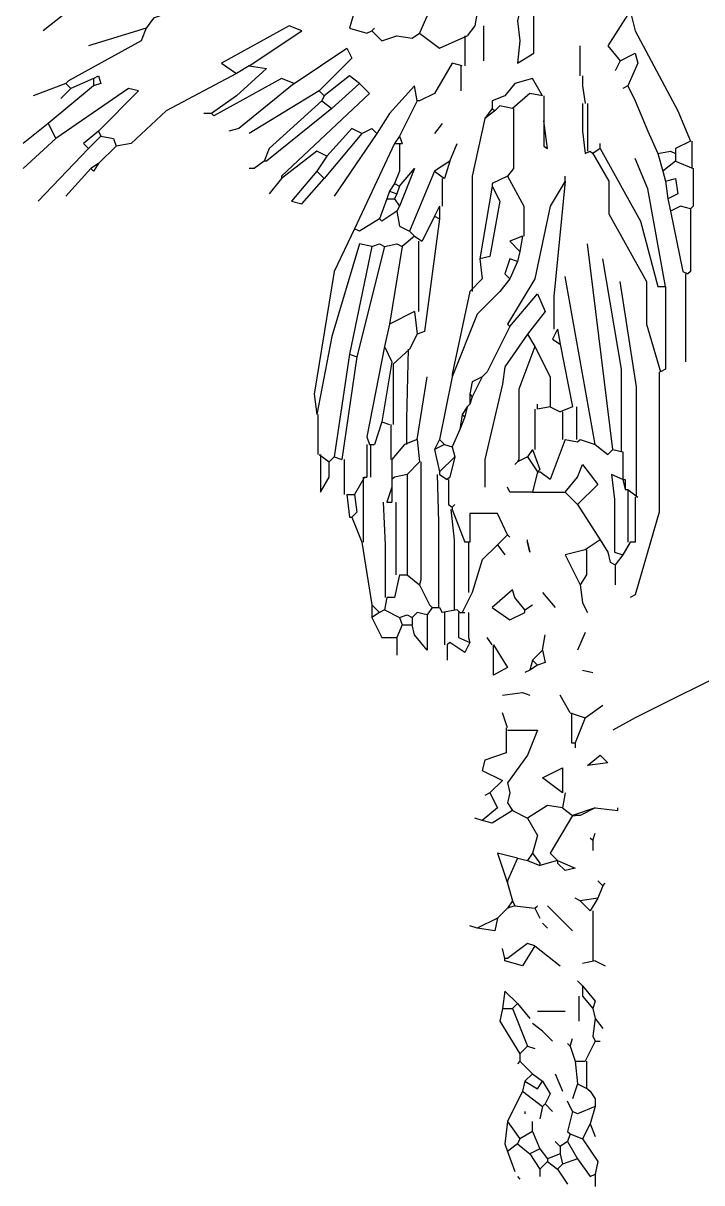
# Model space of a CAD drawing. Header units: millimetres. Extents: x 270 to 375, y 84 to 301.
# Drawn here: x 276.1 to 321.2, y 183 to 260.1 of the extents above; entities that cross this region are included whole.
import ezdxf

# ---------------------------------------------------------------- set-up
doc = ezdxf.new("R2010")
doc.units = ezdxf.units.MM

msp = doc.modelspace()

# ---------------------------------------------------------------- linework, layer by layer
at = {"linetype": 'Continuous'}
for points in [[(305.955, 267.401), (302.454, 259.401)], [(311.037, 264.736), (309.788, 263.735), (308.954, 260.236), (309.121, 258.902), (308.954, 257.402), (310.038, 258.069), (310.038, 260.901), (311.037, 262.068), (311.037, 264.736)], [(306.788, 263.735), (306.121, 259.902), (305.622, 259.235)], [(288.122, 262.235), (286.622, 261.069), (284.788, 260.402), (284.287, 259.735)], [(279.12, 260.901), (277.454, 259.569)], [(298.121, 260.901), (297.788, 259.735), (298.954, 259.401), (299.288, 259.569)], [(316.454, 260.901), (314.954, 258.568), (315.787, 257.569)], [(316.454, 260.901), (316.788, 259.569), (319.622, 254.235), (320.455, 252.236)], [(291.122, 257.234), (294.622, 259.569), (293.787, 259.902), (289.287, 257.402), (290.288, 256.735)], [(306.704, 259.902), (306.704, 257.569)], [(284.287, 259.735), (283.954, 258.902), (279.12, 256.235), (278.954, 256.069)], [(284.287, 259.735), (280.454, 258.568)], [(299.288, 259.569), (299.454, 259.735)], [(299.288, 259.569), (299.955, 258.902), (300.954, 259.235), (301.955, 259.068), (302.454, 259.401)], [(302.454, 259.401), (303.788, 258.402), (305.622, 259.235)], [(305.454, 259.235), (305.454, 257.234)], [(294.121, 256.069), (297.622, 258.402), (297.954, 257.735), (295.788, 255.568)], [(313.122, 256.569), (313.122, 258.568)], [(315.787, 257.569), (315.455, 256.902)], [(315.787, 257.569), (316.788, 258.069), (316.955, 257.402), (316.288, 255.902)], [(290.288, 256.735), (285.621, 254.235), (283.288, 252.068), (282.288, 251.901)], [(291.122, 257.234), (292.287, 257.068), (290.288, 255.235), (288.621, 254.068)], [(291.122, 257.234), (290.288, 256.735)], [(305.288, 257.234), (304.621, 257.402), (303.455, 255.402), (302.454, 254.901), (302.288, 254.901)], [(305.204, 257.234), (305.204, 255.568)], [(278.954, 256.069), (276.787, 255.235)], [(278.954, 256.069), (279.288, 255.734)], [(280.788, 256.401), (279.288, 255.734)], [(280.788, 256.401), (281.121, 256.569), (281.287, 256.069), (280.788, 255.902)], [(280.788, 256.401), (280.788, 255.902)], [(294.121, 256.069), (293.288, 256.401), (288.788, 253.902), (288.621, 254.068)], [(294.121, 256.069), (290.455, 253.069), (289.788, 252.902)], [(298.455, 256.069), (299.122, 255.402), (293.288, 249.903), (293.288, 249.735)], [(298.455, 256.069), (297.788, 256.569), (296.122, 255.235)], [(298.455, 256.069), (296.621, 254.402)], [(310.621, 255.235), (309.954, 256.401), (308.788, 256.069), (308.121, 255.235), (307.288, 254.901), (307.288, 254.402)], [(313.288, 256.569), (313.288, 255.902)], [(313.288, 256.569), (313.288, 255.902)], [(280.788, 255.902), (277.788, 253.401)], [(281.121, 252.902), (283.788, 255.568), (283.121, 255.734), (278.287, 252.402)], [(279.288, 255.734), (278.622, 255.069)], [(295.788, 255.568), (291.122, 252.735)], [(295.788, 255.568), (296.122, 255.235)], [(296.122, 255.235), (295.954, 254.901)], [(302.288, 254.901), (302.122, 255.902), (300.454, 254.068), (299.621, 252.735)], [(310.621, 255.235), (309.788, 255.402), (308.622, 254.402)], [(310.705, 255.235), (310.705, 253.569)], [(313.288, 255.902), (313.454, 254.735)], [(316.288, 255.902), (315.955, 255.734)], [(316.288, 255.902), (316.788, 254.901), (317.621, 252.902), (318.288, 251.402)], [(295.954, 254.901), (292.455, 251.735), (292.121, 250.902)], [(296.621, 254.402), (292.287, 250.902), (292.121, 250.902)], [(295.954, 254.901), (296.621, 254.402)], [(302.288, 254.901), (301.121, 252.568)], [(307.288, 254.402), (306.788, 253.736)], [(307.288, 254.402), (307.455, 254.235)], [(308.622, 254.402), (307.787, 254.569), (307.455, 254.235)], [(308.704, 254.402), (308.704, 250.401), (308.288, 249.903)], [(313.288, 254.735), (313.288, 252.902), (313.454, 251.402), (313.788, 251.569)], [(313.621, 254.735), (313.621, 251.569)], [(288.621, 254.068), (288.122, 254.068)], [(306.788, 253.736), (305.955, 249.903), (305.955, 242.235)], [(307.455, 254.235), (306.788, 253.736)], [(277.788, 253.401), (276.121, 252.068)], [(277.788, 253.401), (278.287, 252.402)], [(281.121, 252.902), (280.121, 252.068), (280.454, 251.735)], [(281.121, 252.902), (281.287, 252.568)], [(298.621, 252.735), (297.954, 253.069), (296.288, 251.235)], [(298.621, 252.735), (299.288, 253.069), (299.621, 252.735)], [(303.954, 253.401), (303.455, 252.735)], [(310.705, 253.569), (310.705, 251.901), (310.955, 251.735), (310.705, 253.569)], [(278.287, 252.402), (276.121, 250.401)], [(281.287, 252.568), (280.454, 251.735)], [(281.287, 252.568), (282.122, 252.402), (282.288, 251.901)], [(298.621, 252.735), (296.122, 249.735)], [(299.621, 252.735), (296.787, 248.569)], [(300.788, 252.068), (298.121, 246.402)], [(301.121, 252.568), (300.788, 252.068)], [(300.788, 252.068), (301.288, 252.068)], [(301.121, 252.068), (301.121, 250.235), (300.788, 249.402)], [(301.121, 252.568), (301.288, 252.068)], [(304.455, 250.902), (304.955, 252.068)], [(314.455, 251.735), (314.455, 252.068)], [(320.455, 252.236), (319.454, 251.735), (319.454, 251.402)], [(320.537, 252.236), (320.537, 250.401)], [(280.454, 251.735), (277.122, 248.235)], [(282.288, 251.901), (281.121, 250.736)], [(296.288, 251.235), (295.621, 251.569), (293.288, 249.735)], [(313.788, 251.569), (313.955, 251.402)], [(314.455, 251.735), (313.955, 251.402)], [(313.955, 251.402), (315.038, 249.568), (315.038, 247.402), (317.538, 242.902), (317.538, 240.068), (318.455, 236.902)], [(314.455, 251.735), (317.121, 246.901), (318.288, 242.569), (318.787, 242.569)], [(318.288, 251.402), (319.121, 251.569), (319.454, 251.402)], [(318.288, 251.402), (318.621, 250.235)], [(319.454, 251.402), (319.454, 250.902)], [(281.121, 250.736), (280.622, 250.401)], [(281.121, 250.736), (280.788, 250.235), (280.622, 250.401)], [(292.121, 250.902), (291.454, 250.401)], [(292.121, 250.902), (291.454, 250.401)], [(296.288, 251.235), (295.621, 250.235)], [(304.455, 250.902), (303.455, 250.235)], [(304.455, 250.902), (304.12, 249.735)], [(318.787, 242.569), (317.621, 249.068), (316.788, 251.068)], [(319.454, 250.902), (318.621, 250.235)], [(319.454, 250.902), (320.621, 250.401)], [(280.622, 250.401), (278.954, 248.569)], [(291.454, 250.401), (291.122, 250.401)], [(295.621, 250.235), (293.955, 248.235), (294.622, 248.068), (296.122, 249.735)], [(295.621, 250.235), (296.122, 249.735)], [(301.121, 249.236), (302.122, 250.401), (301.121, 247.902)], [(303.455, 250.235), (301.787, 246.236)], [(303.455, 250.235), (304.12, 249.735)], [(308.288, 249.903), (307.288, 249.402), (307.288, 249.236)], [(308.288, 249.903), (309.371, 247.902), (309.371, 245.902)], [(312.121, 249.568), (312.121, 249.903)], [(318.621, 250.235), (318.787, 249.568)], [(320.621, 250.401), (320.621, 247.902), (320.455, 247.736)], [(293.288, 249.735), (292.455, 248.735)], [(300.788, 249.402), (300.454, 248.902)], [(300.788, 249.402), (301.121, 249.236)], [(301.121, 249.236), (300.954, 248.735)], [(303.954, 249.735), (303.954, 247.902)], [(307.288, 249.236), (307.787, 248.235), (307.122, 244.568), (306.455, 244.402)], [(307.288, 249.236), (306.455, 244.402)], [(312.121, 249.568), (311.121, 247.902), (310.122, 243.068), (308.288, 240.068), (308.454, 239.902)], [(312.121, 249.568), (311.371, 241.902), (311.371, 239.736)], [(318.787, 249.568), (319.454, 249.735), (319.622, 248.735), (318.955, 248.401)], [(318.787, 249.568), (318.955, 248.401)], [(300.287, 248.401), (299.789, 247.069)], [(300.454, 248.902), (300.287, 248.401)], [(300.287, 248.401), (300.788, 248.401)], [(300.454, 248.902), (300.954, 248.735)], [(300.954, 248.735), (300.788, 248.401)], [(300.788, 248.401), (301.121, 247.902)], [(318.955, 248.401), (319.121, 247.568)], [(300.954, 247.568), (299.955, 246.901), (299.789, 247.069)], [(301.121, 247.902), (300.954, 247.568)], [(300.954, 247.568), (301.121, 246.568), (301.787, 246.236)], [(303.788, 247.902), (303.455, 247.235)], [(303.788, 247.902), (303.788, 247.069)], [(320.455, 247.736), (319.788, 247.902), (319.121, 247.568)], [(319.121, 247.568), (319.955, 243.569), (320.287, 243.402)], [(320.455, 247.736), (320.455, 243.569), (320.287, 243.402)], [(299.789, 247.069), (298.455, 246.236), (298.121, 246.402)], [(303.788, 247.069), (302.788, 239.568), (302.288, 239.401)], [(303.455, 247.235), (302.621, 245.569)], [(303.455, 247.235), (303.788, 247.069)], [(298.121, 246.402), (296.787, 243.569), (295.455, 235.402), (295.621, 234.068)], [(302.122, 245.902), (301.288, 245.235)], [(301.787, 246.236), (302.122, 245.902)], [(302.122, 245.902), (302.621, 245.569)], [(309.287, 245.902), (308.454, 245.569), (309.121, 244.902)], [(309.287, 245.902), (309.121, 244.902)], [(299.288, 245.235), (298.455, 245.401), (296.621, 239.235), (295.621, 234.068)], [(299.288, 245.235), (297.788, 238.068)], [(300.121, 245.235), (298.289, 237.901)], [(299.288, 245.235), (299.789, 245.401), (300.121, 245.235)], [(300.121, 245.235), (300.954, 245.401), (301.288, 245.235)], [(301.288, 245.235), (300.454, 240.068)], [(302.372, 245.569), (302.372, 240.901)], [(315.288, 231.735), (313.621, 245.401)], [(306.455, 244.402), (306.621, 243.068), (305.788, 242.235)], [(308.954, 244.235), (308.454, 244.402), (308.121, 243.402), (308.454, 243.068)], [(309.121, 244.902), (308.954, 244.235)], [(315.871, 231.569), (315.871, 237.068), (314.622, 244.402)], [(308.954, 244.235), (308.454, 243.068)], [(308.454, 243.068), (307.787, 242.235), (306.287, 240.735), (304.621, 236.568)], [(314.121, 232.068), (312.121, 243.234)], [(316.871, 228.569), (316.871, 235.901), (315.787, 242.902)], [(320.121, 243.402), (320.121, 237.569)], [(305.788, 242.235), (304.621, 236.736), (304.621, 236.568)], [(308.454, 239.902), (310.288, 242.069), (310.789, 240.901), (309.621, 239.401)], [(318.787, 242.569), (318.787, 237.068), (318.455, 236.902)], [(302.122, 240.901), (300.454, 240.068)], [(302.122, 240.901), (302.288, 239.401)], [(300.454, 240.068), (300.121, 238.568)], [(308.454, 239.902), (306.954, 236.902), (306.621, 236.568)], [(311.622, 239.736), (311.288, 239.069), (311.788, 238.735)], [(311.622, 239.736), (311.788, 238.735)], [(302.288, 239.401), (301.787, 238.402)], [(309.621, 239.401), (308.121, 237.235), (307.955, 236.069), (306.788, 231.069), (306.788, 229.235)], [(309.621, 239.401), (310.122, 238.568)], [(300.121, 238.568), (298.954, 232.569), (299.122, 232.068)], [(300.121, 238.568), (300.622, 237.569), (299.955, 233.568)], [(301.787, 238.402), (300.704, 237.401), (300.704, 233.402)], [(301.705, 238.402), (301.58, 233.736), (301.58, 232.068)], [(310.122, 238.568), (309.038, 235.735), (309.038, 231.069), (308.954, 230.902)], [(310.122, 238.568), (311.121, 236.568), (311.121, 234.569)], [(311.788, 238.735), (312.621, 234.569)], [(297.788, 238.068), (296.787, 231.235)], [(298.289, 237.901), (297.288, 231.069)], [(297.788, 238.068), (298.289, 237.901)], [(318.371, 236.902), (318.371, 227.568), (316.788, 222.069), (316.454, 221.901)], [(302.288, 232.402), (302.955, 236.568)], [(304.621, 236.568), (303.788, 232.402)], [(306.621, 236.568), (305.955, 236.235), (305.788, 235.402)], [(306.621, 236.568), (305.955, 235.236)], [(305.788, 235.402), (305.788, 234.735)], [(305.788, 235.402), (305.955, 235.236)], [(305.955, 235.236), (305.788, 234.735)], [(305.622, 234.569), (305.288, 234.068)], [(305.622, 234.569), (305.454, 233.902)], [(305.788, 234.735), (305.622, 234.569)], [(310.122, 234.401), (310.122, 231.735)], [(310.288, 234.401), (310.288, 234.735)], [(311.121, 234.569), (310.288, 234.401)], [(311.121, 234.569), (311.788, 234.235)], [(312.621, 234.569), (311.788, 234.235)], [(312.871, 234.569), (312.871, 232.402)], [(295.705, 234.068), (295.705, 231.401)], [(299.955, 233.568), (299.454, 232.068)], [(299.955, 233.568), (300.454, 233.402)], [(305.288, 234.068), (305.121, 233.069)], [(305.454, 233.902), (305.121, 233.069)], [(305.288, 234.068), (305.454, 233.902)], [(311.954, 234.235), (311.954, 232.402)], [(300.538, 233.402), (300.538, 231.069)], [(305.121, 233.069), (304.621, 231.902)], [(298.954, 232.068), (298.954, 229.901)], [(299.122, 232.068), (299.454, 232.068)], [(299.204, 232.068), (299.204, 229.901)], [(301.455, 232.068), (300.622, 231.069)], [(302.288, 232.402), (301.455, 232.068)], [(302.288, 232.402), (302.454, 230.902)], [(303.788, 232.402), (303.455, 231.735)], [(304.12, 232.068), (303.455, 231.735)], [(303.788, 232.402), (304.12, 232.068)], [(304.12, 232.068), (304.621, 231.902)], [(312.121, 232.402), (311.121, 229.735), (310.454, 230.235)], [(312.121, 232.402), (312.954, 232.234), (313.122, 232.402)], [(313.122, 232.402), (314.121, 232.068)], [(314.121, 232.068), (314.954, 231.401), (315.288, 231.735)], [(295.788, 231.401), (296.454, 230.902)], [(295.872, 231.401), (295.872, 228.902), (296.454, 229.901), (296.454, 230.902)], [(303.455, 231.735), (303.788, 230.235)], [(304.621, 231.902), (304.787, 231.235)], [(309.954, 231.735), (309.621, 231.235)], [(309.954, 231.735), (310.454, 230.402), (310.288, 230.235)], [(315.288, 231.735), (315.955, 231.569)], [(315.955, 231.569), (315.955, 229.735)], [(296.787, 231.235), (296.454, 230.902)], [(296.787, 231.235), (297.288, 231.069)], [(297.454, 231.069), (297.454, 228.736)], [(300.622, 231.069), (300.622, 229.735)], [(302.454, 230.902), (301.621, 230.069)], [(302.538, 230.902), (302.538, 223.068), (302.454, 222.736)], [(304.787, 231.235), (303.788, 230.235)], [(304.787, 231.235), (304.455, 229.901), (304.288, 229.735)], [(308.954, 230.902), (308.788, 230.734)], [(309.621, 231.235), (308.954, 230.902)], [(309.621, 231.235), (310.288, 230.235)], [(312.121, 228.902), (312.954, 229.901), (313.288, 230.734), (314.287, 229.402), (312.954, 228.069)], [(298.788, 229.901), (298.121, 228.736)], [(298.705, 229.901), (298.705, 225.568)], [(298.788, 229.901), (298.954, 229.901)], [(301.621, 230.069), (300.788, 229.901), (300.622, 229.735)], [(300.622, 229.735), (300.622, 229.235)], [(301.621, 230.069), (301.621, 223.401)], [(303.622, 230.069), (303.704, 226.901), (303.704, 221.236)], [(303.788, 230.235), (303.788, 230.069)], [(303.788, 230.069), (304.288, 229.735)], [(304.371, 229.735), (304.371, 228.069), (304.621, 227.902)], [(310.288, 230.235), (309.954, 228.902)], [(310.288, 230.235), (310.454, 230.235)], [(315.955, 229.735), (315.204, 230.069), (315.414, 228.401), (315.414, 224.901), (315.955, 224.735)], [(315.955, 229.735), (316.122, 229.735)], [(315.955, 229.735), (316.122, 229.068)], [(316.122, 229.735), (316.122, 229.068)], [(300.622, 229.235), (300.287, 228.235)], [(300.622, 229.235), (300.622, 228.235)], [(309.954, 228.902), (308.454, 228.902), (308.288, 229.235)], [(316.122, 229.068), (316.288, 229.068)], [(316.288, 229.068), (316.288, 225.568)], [(316.288, 229.068), (316.955, 228.569)], [(297.622, 228.736), (298.121, 228.736)], [(297.622, 228.736), (297.788, 227.236), (297.954, 227.236)], [(298.121, 228.736), (298.289, 227.568), (297.954, 227.236)], [(300.037, 228.235), (300.162, 225.401), (300.162, 221.901)], [(300.287, 228.235), (300.622, 228.235)], [(300.872, 228.235), (300.872, 223.401)], [(309.954, 228.902), (312.121, 228.902)], [(312.121, 228.902), (312.954, 228.069)], [(316.788, 228.569), (316.788, 225.568), (316.454, 225.568)], [(304.539, 227.735), (304.746, 225.736), (304.746, 221.068)], [(304.621, 227.902), (304.787, 228.069)], [(304.621, 227.902), (304.621, 227.735)], [(304.621, 227.735), (305.454, 225.568)], [(308.288, 226.068), (307.621, 227.486), (305.788, 227.486), (305.788, 225.568), (305.454, 225.568)], [(312.954, 228.069), (314.455, 225.736)], [(297.954, 227.236), (298.621, 225.568)], [(308.288, 226.068), (307.621, 225.401)], [(308.288, 226.068), (308.454, 225.902)], [(298.621, 225.568), (299.288, 221.402)], [(305.704, 225.568), (305.704, 222.235)], [(307.621, 225.401), (306.621, 224.402), (305.955, 222.235)], [(307.621, 225.401), (308.121, 224.735)], [(309.621, 225.568), (309.621, 225.736)], [(309.621, 225.568), (309.788, 224.901), (309.621, 225.568)], [(314.455, 225.736), (313.454, 225.069)], [(314.455, 225.736), (314.954, 224.901), (315.121, 224.236), (315.455, 224.068)], [(316.454, 225.568), (315.955, 224.735)], [(313.454, 225.069), (312.121, 224.735), (313.122, 222.736)], [(313.538, 225.069), (313.538, 223.401), (313.122, 222.736)], [(315.955, 224.735), (315.455, 224.068)], [(315.455, 224.068), (315.455, 222.736)], [(301.121, 223.401), (300.788, 221.901), (300.287, 221.901)], [(301.121, 223.401), (301.621, 223.401)], [(301.621, 223.401), (302.454, 222.736)], [(302.454, 222.736), (303.121, 221.402), (303.287, 221.236)], [(305.955, 222.235), (305.288, 220.902)], [(309.455, 221.068), (308.788, 221.901), (308.622, 222.402), (307.288, 221.236), (308.454, 220.401), (309.455, 220.902), (309.455, 221.068)], [(310.621, 222.235), (311.454, 221.236)], [(313.122, 222.736), (313.288, 221.568)], [(299.288, 221.402), (299.288, 220.569)], [(299.288, 221.402), (299.789, 220.902)], [(300.287, 221.901), (300.121, 221.068)], [(303.287, 221.236), (302.955, 220.735)], [(303.287, 221.236), (303.788, 221.236)], [(303.788, 221.236), (303.954, 220.902)], [(309.455, 221.068), (309.954, 221.402)], [(313.288, 221.568), (313.621, 220.902), (313.288, 221.568)], [(299.789, 220.902), (299.288, 220.569)], [(299.288, 220.569), (299.955, 219.235), (300.954, 219.235)], [(300.121, 221.068), (299.789, 220.902)], [(300.121, 221.068), (301.121, 220.569)], [(301.121, 220.569), (301.621, 220.735), (301.955, 220.569)], [(301.121, 220.569), (301.288, 220.069)], [(302.955, 220.735), (302.288, 220.902), (301.955, 220.569)], [(302.955, 220.735), (302.955, 218.402), (302.122, 219.402), (301.955, 220.069)], [(301.955, 220.569), (301.955, 220.069)], [(304.955, 221.068), (303.954, 220.902)], [(304.12, 220.902), (304.12, 218.735)], [(304.955, 221.068), (305.121, 220.902)], [(305.038, 220.902), (305.038, 219.235), (305.788, 218.901)], [(305.121, 220.902), (305.288, 220.902)], [(305.288, 220.902), (305.454, 220.902)], [(305.704, 220.902), (305.704, 219.235), (305.788, 218.901)], [(301.288, 220.069), (300.954, 219.235)], [(301.288, 220.069), (301.955, 220.069)], [(300.954, 219.235), (300.954, 218.068)], [(307.288, 218.735), (306.954, 219.235)], [(310.621, 218.402), (310.789, 219.402)], [(313.454, 219.568), (312.954, 218.402)], [(305.788, 218.901), (305.454, 218.234), (304.455, 218.901), (304.288, 218.735)], [(304.288, 218.735), (304.288, 217.735)], [(307.371, 218.735), (308.288, 217.235), (307.371, 216.735), (307.371, 218.735)], [(310.621, 218.402), (309.954, 217.735)], [(310.621, 218.402), (310.789, 217.569), (310.288, 217.401)], [(309.954, 217.735), (309.788, 217.069)], [(310.288, 217.401), (309.788, 217.069)], [(309.954, 217.735), (310.288, 217.401)], [(323.788, 217.401), (316.788, 213.902), (315.288, 213.068)], [(309.788, 217.069), (309.455, 216.902)], [(313.288, 217.069), (313.955, 216.902)], [(307.955, 215.402), (309.287, 215.569), (309.788, 215.402)], [(312.455, 214.235), (311.788, 215.402)], [(313.454, 213.902), (314.622, 214.736)], [(308.288, 213.236), (307.955, 214.235)], [(312.455, 214.235), (313.454, 213.902)], [(312.537, 214.235), (312.537, 212.235), (312.787, 212.235)], [(313.454, 213.902), (312.787, 212.235)], [(308.205, 213.236), (308.205, 211.568), (306.788, 211.069), (306.621, 210.402), (307.955, 209.735), (307.122, 208.902)], [(308.288, 213.068), (310.288, 213.068), (309.621, 211.402), (308.288, 209.569), (308.454, 208.902), (308.288, 208.235), (308.622, 207.735)], [(312.787, 212.235), (312.787, 211.902)], [(314.455, 211.402), (314.954, 210.901), (313.621, 210.735), (314.455, 211.402)], [(311.954, 208.902), (310.621, 209.902), (311.954, 210.568), (311.954, 208.902)], [(307.122, 208.902), (307.621, 207.901), (306.621, 207.068)], [(307.122, 208.902), (306.788, 208.736)], [(312.121, 208.902), (311.954, 207.901)], [(308.622, 207.735), (307.288, 206.902), (306.621, 207.068)], [(308.622, 207.735), (309.621, 207.234)], [(311.954, 207.901), (310.955, 208.069), (309.621, 207.234)], [(312.621, 207.402), (311.121, 204.901), (311.622, 204.402)], [(311.954, 207.901), (312.621, 207.402)], [(314.121, 207.901), (312.621, 207.402)], [(312.621, 207.402), (312.787, 207.402)], [(314.121, 207.901), (313.122, 207.402), (312.787, 207.402)], [(314.121, 207.901), (315.621, 207.735), (315.621, 207.901)], [(306.621, 207.068), (306.121, 207.234)], [(309.621, 207.234), (310.288, 206.069), (309.954, 204.901)], [(313.955, 205.734), (313.788, 205.902)], [(313.955, 205.734), (314.121, 206.235)], [(313.955, 205.734), (313.955, 205.069)], [(308.954, 204.569), (307.621, 204.901), (308.288, 202.902)], [(308.954, 204.569), (308.288, 203.069), (308.288, 202.902)], [(308.954, 204.569), (309.621, 204.402)], [(309.954, 204.901), (309.621, 204.402)], [(309.621, 204.402), (310.454, 204.068)], [(309.954, 204.901), (310.454, 204.235), (310.454, 204.068)], [(311.622, 204.402), (310.454, 204.068)], [(311.622, 204.402), (312.787, 203.902), (312.121, 203.736), (311.622, 204.235)], [(311.622, 204.402), (311.622, 204.235)], [(308.288, 202.902), (308.622, 201.735)], [(314.622, 202.735), (314.287, 203.069)], [(314.622, 202.735), (314.287, 201.901)], [(314.622, 202.735), (314.788, 202.902)], [(308.288, 201.235), (307.621, 200.568)], [(308.622, 201.735), (308.288, 201.235)], [(308.788, 201.402), (308.288, 201.235)], [(308.622, 201.735), (308.788, 201.402)], [(308.788, 201.402), (310.122, 201.235)], [(310.122, 201.235), (310.288, 201.402)], [(310.122, 201.235), (310.454, 200.568)], [(310.955, 201.402), (312.621, 199.735)], [(313.122, 201.735), (312.787, 201.901)], [(314.287, 201.901), (313.122, 201.735)], [(313.122, 201.735), (313.788, 201.068)], [(314.287, 201.901), (313.788, 201.068)], [(307.621, 200.568), (306.287, 199.901)], [(307.621, 200.568), (307.455, 199.735), (306.287, 199.901)], [(313.955, 201.068), (313.955, 197.736)], [(306.287, 199.901), (305.788, 200.069)], [(310.621, 200.235), (310.955, 199.901)], [(310.122, 198.735), (309.621, 198.902), (308.288, 197.902), (308.121, 197.902)], [(308.121, 197.902), (307.955, 198.569)], [(310.122, 198.735), (309.287, 197.402), (308.121, 197.736), (308.121, 197.902)], [(310.122, 198.735), (311.788, 197.402)], [(314.121, 197.736), (313.288, 197.568)], [(314.121, 197.736), (314.788, 197.402)], [(313.288, 196.068), (312.954, 196.402)], [(313.288, 196.068), (314.121, 195.068), (313.955, 194.568)], [(313.288, 196.068), (313.288, 195.401)], [(308.954, 194.902), (308.121, 195.735), (307.955, 194.568)], [(313.038, 195.401), (313.038, 193.735)], [(313.288, 195.401), (313.955, 194.568)], [(307.955, 194.568), (307.787, 193.735), (309.121, 191.568)], [(307.955, 194.568), (308.622, 194.568)], [(308.954, 194.902), (308.622, 194.568)], [(308.622, 194.568), (309.621, 192.069)], [(308.954, 194.902), (309.788, 193.901)], [(310.288, 194.402), (312.121, 194.402)], [(313.955, 194.568), (314.121, 193.901)], [(310.621, 193.068), (309.954, 193.569)], [(314.121, 193.901), (313.955, 192.735), (314.121, 192.401)], [(314.121, 193.901), (314.622, 193.234)], [(310.621, 193.068), (311.288, 192.401), (310.621, 193.068)], [(309.621, 192.069), (309.121, 191.568)], [(309.621, 192.069), (310.122, 191.902)], [(312.455, 192.069), (312.289, 192.235)], [(312.455, 192.069), (312.621, 192.569)], [(312.455, 192.069), (312.787, 191.069)], [(314.121, 192.401), (313.454, 191.069)], [(314.121, 192.401), (314.455, 192.401)], [(309.121, 191.568), (309.121, 191.069)], [(309.121, 191.069), (308.954, 190.901)], [(309.121, 191.069), (309.954, 190.235)], [(312.787, 191.069), (313.454, 191.069)], [(312.787, 191.069), (312.954, 189.568)], [(313.538, 191.069), (313.538, 189.235)], [(309.455, 189.736), (309.287, 189.069)], [(309.954, 190.235), (309.455, 189.736)], [(309.455, 189.736), (310.288, 189.235), (310.621, 189.736)], [(309.954, 190.235), (310.621, 189.736)], [(310.621, 189.736), (311.121, 188.902), (310.789, 188.236)], [(311.454, 190.235), (311.954, 189.069)], [(309.287, 189.069), (308.288, 187.068)], [(309.287, 189.069), (310.621, 188.068)], [(312.954, 189.568), (312.621, 188.568)], [(312.954, 189.568), (313.621, 189.235)], [(313.621, 189.235), (313.788, 189.069)], [(313.788, 189.069), (314.121, 188.568)], [(313.788, 189.069), (314.121, 188.568)], [(310.789, 188.236), (310.621, 188.068)], [(310.789, 188.236), (311.288, 187.735)], [(312.621, 187.735), (312.289, 188.402)], [(314.121, 188.568), (314.121, 188.068)], [(309.455, 187.735), (309.455, 187.569)], [(310.621, 188.068), (310.454, 187.235)], [(312.621, 187.735), (312.289, 186.401), (312.455, 186.235)], [(314.121, 188.068), (312.954, 187.569), (312.621, 187.735)], [(314.121, 188.068), (313.788, 186.902)], [(308.288, 187.068), (308.121, 185.568), (308.288, 185.068)], [(308.288, 187.068), (309.121, 185.901)], [(309.954, 186.401), (309.954, 187.068)], [(313.788, 186.902), (313.288, 185.901)], [(313.788, 186.902), (314.121, 186.069)], [(309.121, 185.901), (308.954, 185.568)], [(309.954, 186.401), (309.121, 185.901)], [(309.954, 186.401), (310.454, 185.236)], [(312.455, 186.235), (312.289, 185.735)], [(312.455, 186.235), (313.288, 185.901)], [(313.288, 185.901), (314.287, 184.401), (314.121, 183.568)], [(308.954, 185.568), (308.288, 185.068)], [(308.288, 185.068), (308.788, 183.736)], [(308.954, 185.568), (309.788, 184.902)], [(310.454, 185.236), (309.788, 184.902)], [(310.454, 185.236), (310.955, 184.569)], [(311.788, 185.402), (311.454, 185.735)], [(312.289, 185.735), (311.788, 185.402)], [(311.788, 185.402), (311.788, 184.902)], [(312.289, 185.735), (312.954, 184.569)], [(309.788, 184.902), (310.454, 183.902)], [(310.955, 184.401), (310.454, 183.902)], [(311.788, 184.902), (310.955, 184.569)], [(310.955, 184.569), (310.955, 184.401)], [(310.955, 184.401), (311.622, 183.902)], [(311.954, 184.235), (311.622, 183.902)], [(311.788, 184.902), (311.954, 184.235)], [(312.954, 184.569), (311.954, 184.235)], [(312.954, 184.569), (313.788, 183.402), (314.121, 183.568)], [(310.454, 183.902), (310.454, 183.402)], [(311.622, 183.902), (312.289, 182.901)], [(314.121, 183.568), (314.121, 182.735)], [(308.954, 183.402), (309.121, 183.235)]]:
    msp.add_lwpolyline(points, dxfattribs=at)

doc.saveas('drawing.dxf')
